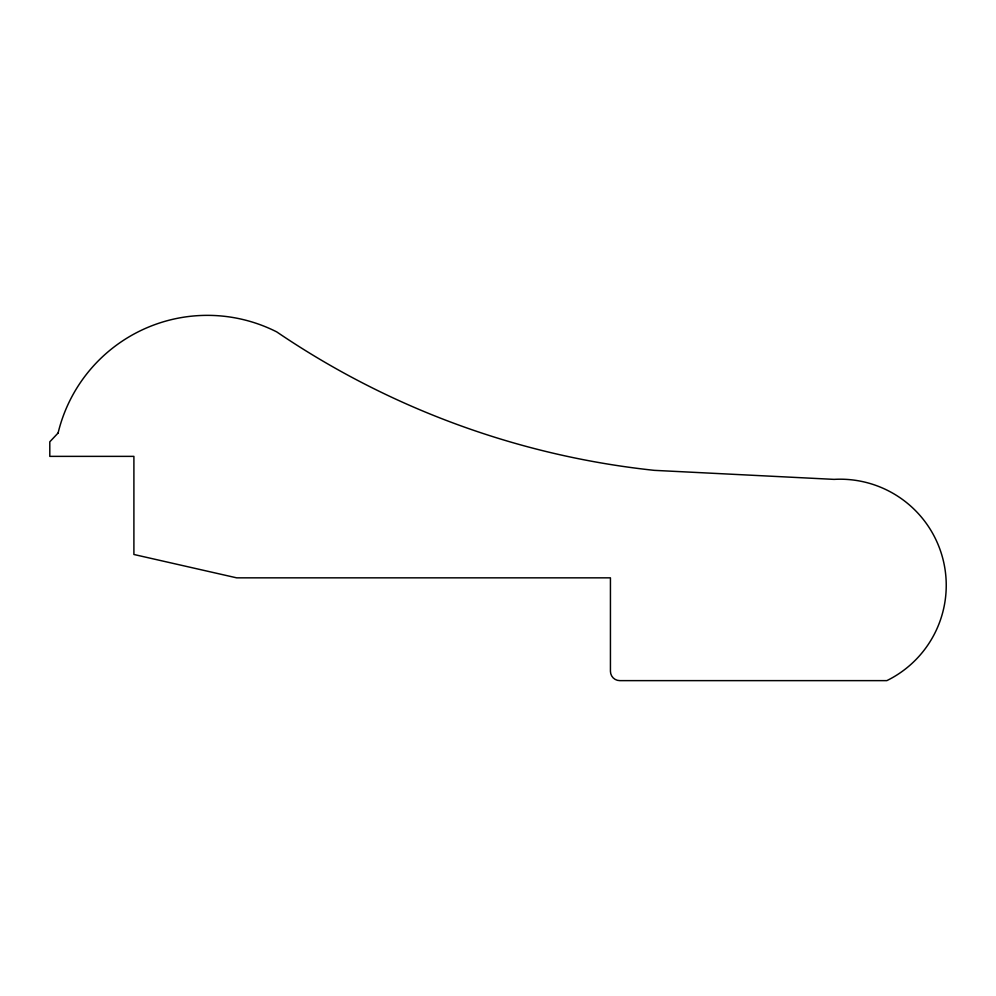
<?xml version="1.0" encoding="UTF-8"?>
<svg xmlns="http://www.w3.org/2000/svg" width="996" height="996" viewBox="0 0 996 996"><rect width="100%" height="100%" fill="white"/><g stroke="black" fill="none" stroke-linecap="round" stroke-linejoin="round"><path stroke-width="1.49" d="M58.092 433.011L49.8 441.813L49.8 456.367L133.9 456.367L133.9 554.486L236.675 577.842L610.436 577.842L610.436 671.279A9.35 9.35 0 0 0 619.773 680.629L886.838 680.629A106.136 106.136 0 0 0 834.013 479.375L654.285 470.349A827.377 827.377 0 0 1 276.764 331.917A153.558 153.558 0 0 0 58.092 433.011"/></g></svg>
